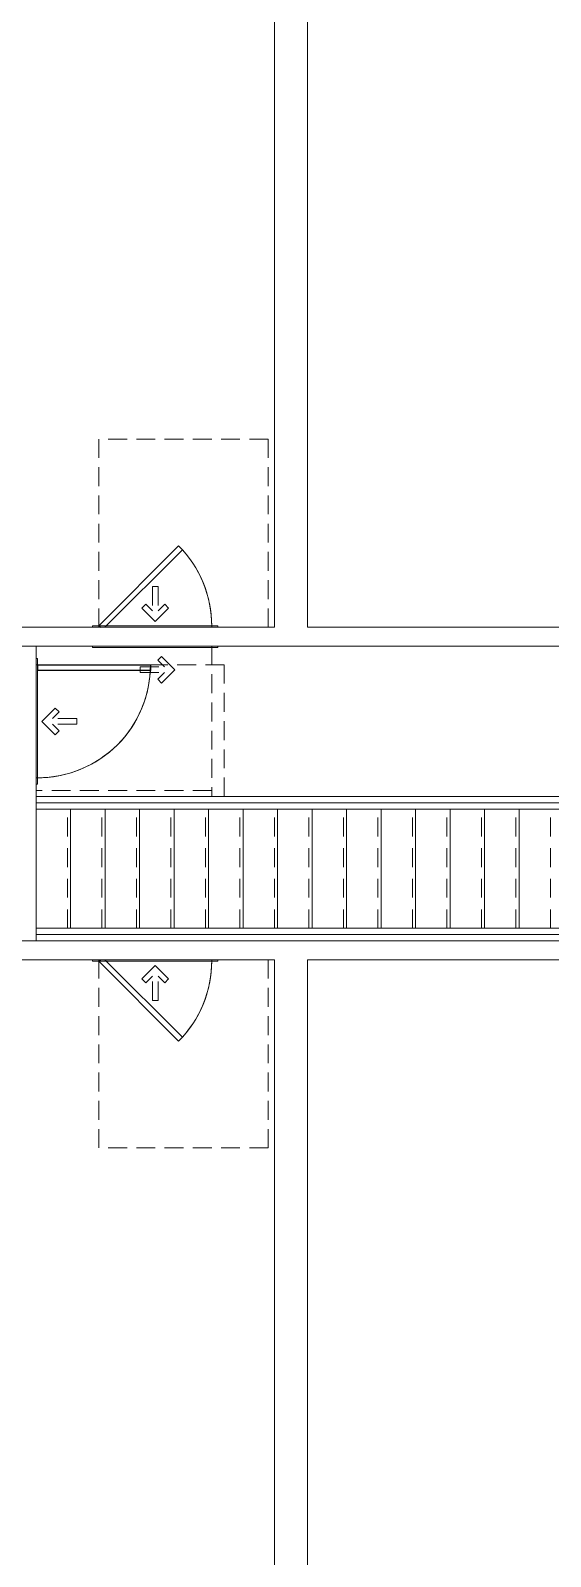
# Model space of a CAD drawing. Header units: inches. Extents: x -1352 to 84, y -1419 to 116.
# Drawn here: x -775.9 to -610.1, y -719.4 to -232.9 of the extents above; entities that cross this region are included whole.
import ezdxf

# ---------------------------------------------------------------- set-up
doc = ezdxf.new("R2010")
doc.units = ezdxf.units.IN
doc.header["$MEASUREMENT"] = 0
doc.linetypes.add('ADA Clearance', pattern=[9, 6, -3])
doc.linetypes.add('Overhead', pattern=[9.75, 6, -3.75])
for name, color, linetype, lineweight in [('A-DOOR', 31, 'Continuous', 15), ('A-DOOR-FRAM', 31, 'Continuous', 9), ('A-FLOR-HRAL', 11, 'Continuous', 9), ('A-WALL', 113, 'Continuous', 15), ('I-WALL', 2, 'Continuous', 15), ('S-STRS', 31, 'Continuous', 9)]:
    doc.layers.add(name, color=color, linetype=linetype, lineweight=lineweight)

# ---------------------------------------------------------------- blocks, each defined once
blk = doc.blocks.new('Door-Single_CE_ - HM Door-2_ HM Frame-V27-ROOF')
at = {"layer": 'A-DOOR', "linetype": 'ADA Clearance', "lineweight": 9}
for p, q in [((-18, 50.5), (24, 50.5)), ((-18, 2.5), (-18, 50.5)), ((30, 50.5), (40, 50.5)), ((40, 50.5), (40, 2.5)), ((-2.02, 14.28), (-6.26, 10.04)), ((-2.02, 5.79), (-6.26, 10.04)), ((-0.78, 13.04), (-2.91, 10.91)), ((4.84, 10.91), (-2.91, 10.91)), ((-0.78, 13.04), (-2.02, 14.28)), ((4.84, 10.91), (4.84, 9.16)), ((4.84, 9.16), (-2.91, 9.16)), ((-0.78, 7.03), (-2.91, 9.16)), ((-0.78, 7.03), (-2.02, 5.79)), ((40, 2.5), (30, 2.5)), ((-4.26, -8.62), (-0.02, -4.37)), ((4.22, -8.62), (-0.02, -4.37)), ((18, -62.5), (18, -2.5)), ((-3.02, -9.85), (-4.26, -8.62)), ((-3.02, -9.85), (-0.89, -7.72)), ((-0.89, -15.47), (-0.89, -7.72)), ((0.86, -15.47), (0.86, -7.72)), ((2.99, -9.85), (0.86, -7.72)), ((2.99, -9.85), (4.22, -8.62)), ((0.86, -15.47), (-0.89, -15.47)), ((-23.95, -62.5), (18, -62.5))]:
    blk.add_line(p, q, dxfattribs=at)
at = {"layer": 'A-DOOR'}
for p, q in [((16.25, -39), (16.25, -3)), ((16.25, -3), (18, -3)), ((18, -3), (18, -39)), ((18, -39), (16.25, -39))]:
    blk.add_line(p, q, dxfattribs=at)
at = {"layer": 'A-DOOR', "lineweight": 25}
for p, q in [((16.25, -39), (16.25, -3)), ((18, -3), (16.25, -3)), ((18, -3), (18, -39)), ((18, -39), (16.25, -39))]:
    blk.add_line(p, q, dxfattribs=at)
at = {"layer": 'A-DOOR', "lineweight": 9}
for start in [179.5, 179.5, 179.5, 180.0012]:
    blk.add_arc((18, -3), 36, start, 270, dxfattribs=at)
at = {"layer": 'A-DOOR-FRAM'}
for p, q in [((-20, 3), (20, 3)), ((-20, 2.5), (-20, 3)), ((20, 3), (20, 2.5)), ((-20, -3), (-20, -2.5)), ((20, -3), (-20, -3)), ((20, -2.5), (20, -3))]:
    blk.add_line(p, q, dxfattribs=at)
blk = doc.blocks.new('Railing - Railing-5154659-ROOF')
at = {"layer": 'A-FLOR-HRAL'}
for p, q in [((-774.11, -481.09), (-774.11, -479.09)), ((-598.11, -479.09), (-774.11, -479.09)), ((-598.11, -481.09), (-774.11, -481.09)), ((-598.11, -479.09), (-598.11, -481.09))]:
    blk.add_line(p, q, dxfattribs=at)
blk = doc.blocks.new('Railing - Railing-5154663-ROOF')
at = {"layer": 'A-FLOR-HRAL'}
for p, q in [((-774.11, -521.09), (-774.11, -519.09)), ((-598.11, -519.09), (-774.11, -519.09)), ((-598.11, -519.09), (-598.11, -521.09)), ((-598.11, -521.09), (-774.11, -521.09))]:
    blk.add_line(p, q, dxfattribs=at)
blk = doc.blocks.new('Door-Single_CE_ - HM Door-2_ HM Frame-5154990-ROOF')
at = {"layer": 'A-DOOR', "linetype": 'ADA Clearance', "lineweight": 9}
for p, q in [((-36, 63), (18, 63)), ((-36, 3), (-36, 63)), ((18, 63), (18, 3)), ((-0.89, 15.97), (-0.89, 8.22)), ((0.86, 15.97), (-0.89, 15.97)), ((0.86, 15.97), (0.86, 8.22)), ((-3.02, 10.35), (-4.26, 9.12)), ((-3.02, 10.35), (-0.89, 8.22)), ((2.99, 10.35), (0.86, 8.22)), ((2.99, 10.35), (4.22, 9.12)), ((-4.26, 9.12), (-0.02, 4.87)), ((4.22, 9.12), (-0.02, 4.87)), ((-18, -3), (-18, -3.05)), ((-18, -49.05), (-18, -51)), ((-18, -51), (38, -51))]:
    blk.add_line(p, q, dxfattribs=at)
at = {"layer": 'A-DOOR'}
for p, q in [((-7.46, 28.96), (-8.69, 27.72)), ((-8.69, 27.72), (16.03, 3)), ((18, 3.5), (-7.46, 28.96)), ((17.5, 3), (18, 3.5))]:
    blk.add_line(p, q, dxfattribs=at)
at = {"layer": 'A-DOOR', "lineweight": 25}
for p, q in [((-7.46, 28.96), (-8.69, 27.72)), ((-8.69, 27.72), (16.03, 3)), ((18, 3.5), (-7.46, 28.96)), ((18, 3.5), (17.5, 3))]:
    blk.add_line(p, q, dxfattribs=at)
at = {"layer": 'A-DOOR', "lineweight": 9}
for end in [179.9988, 180.5, 180.5, 180.5]:
    blk.add_arc((18, 3.5), 36, 135, end, dxfattribs=at)
at = {"layer": 'A-DOOR-FRAM'}
for p, q in [((-20, 3.5), (20, 3.5)), ((-20, 3), (-20, 3.5)), ((20, 3.5), (20, 3)), ((-20, -3.05), (-20, -3)), ((20, -3), (20, -3.05))]:
    blk.add_line(p, q, dxfattribs=at)
blk = doc.blocks.new('Door-Single_CE_ - HM Door-2_ HM Frame-5154988-ROOF')
at = {"layer": 'A-DOOR', "linetype": 'ADA Clearance', "lineweight": 9}
for p, q in [((-18, 3), (-18, 50.95)), ((-2.02, 14.78), (-6.26, 10.54)), ((-0.78, 13.54), (-2.02, 14.78)), ((-2.02, 6.29), (-6.26, 10.54)), ((-0.78, 13.54), (-2.91, 11.41)), ((4.84, 11.41), (-2.91, 11.41)), ((4.84, 11.41), (4.84, 9.66)), ((4.84, 9.66), (-2.91, 9.66)), ((-0.78, 7.53), (-2.91, 9.66)), ((-0.78, 7.53), (-2.02, 6.29)), ((-36, -3), (-36, -63)), ((18, -63), (18, -3)), ((-4.26, -9.12), (-0.02, -4.87)), ((-3.02, -10.35), (-4.26, -9.12)), ((-3.02, -10.35), (-0.89, -8.22)), ((-0.89, -15.97), (-0.89, -8.22)), ((4.22, -9.12), (-0.02, -4.87)), ((0.86, -15.97), (0.86, -8.22)), ((2.99, -10.35), (0.86, -8.22)), ((2.99, -10.35), (4.22, -9.12)), ((0.86, -15.97), (-0.89, -15.97)), ((-36, -63), (18, -63))]:
    blk.add_line(p, q, dxfattribs=at)
at = {"layer": 'A-DOOR'}
for p, q in [((-8.69, -27.72), (16.03, -3)), ((18, -3.5), (-7.46, -28.96)), ((17.5, -3), (18, -3.5)), ((-7.46, -28.96), (-8.69, -27.72))]:
    blk.add_line(p, q, dxfattribs=at)
at = {"layer": 'A-DOOR', "lineweight": 25}
for p, q in [((-8.69, -27.72), (16.03, -3)), ((18, -3.5), (-7.46, -28.96)), ((18, -3.5), (17.5, -3)), ((-7.46, -28.96), (-8.69, -27.72))]:
    blk.add_line(p, q, dxfattribs=at)
at = {"layer": 'A-DOOR', "lineweight": 9}
for start in [179.5, 179.5, 179.5, 180.0012]:
    blk.add_arc((18, -3.5), 36, start, 225, dxfattribs=at)
at = {"layer": 'A-DOOR-FRAM'}
for p, q in [((-20, 3.5), (20, 3.5)), ((-20, 3), (-20, 3.5)), ((20, 3.5), (20, 3)), ((-20, -3.5), (-20, -3)), ((20, -3.5), (-20, -3.5)), ((20, -3), (20, -3.5))]:
    blk.add_line(p, q, dxfattribs=at)

msp = doc.modelspace()

# ---------------------------------------------------------------- linework, layer by layer
at = {"layer": 'A-WALL'}
for p, q in [((-698.11, -423.14), (-698.11, -20.14)), ((-687.61, -20.14), (-687.61, -423.14)), ((-837.63, -423.14), (-698.11, -423.14)), ((-687.61, -423.14), (-548.09, -423.14)), ((-357.36, -429.14), (-861.86, -429.14)), ((-861.86, -523.14), (-357.36, -523.14)), ((-698.11, -529.14), (-837.63, -529.14)), ((-698.11, -932.14), (-698.11, -529.14)), ((-687.61, -529.14), (-687.61, -932.14)), ((-548.09, -529.14), (-687.61, -529.14))]:
    msp.add_line(p, q, dxfattribs=at)
at = {"layer": 'I-WALL'}
for p, q in [((-774.11, -429.14), (-774.11, -477.09)), ((-774.11, -523.09), (-774.11, -523.14))]:
    msp.add_line(p, q, dxfattribs=at)
at = {"layer": 'S-STRS'}
for p, q in [((-774.11, -477.09), (-774.11, -479.09)), ((-598.11, -477.09), (-774.11, -477.09)), ((-774.11, -519.09), (-774.11, -481.09)), ((-763.11, -519.09), (-763.11, -481.09)), ((-752.11, -519.09), (-752.11, -481.09)), ((-741.11, -519.09), (-741.11, -481.09)), ((-730.11, -519.09), (-730.11, -481.09)), ((-719.11, -519.09), (-719.11, -481.09)), ((-708.11, -519.09), (-708.11, -481.09)), ((-697.11, -519.09), (-697.11, -481.09)), ((-686.11, -519.09), (-686.11, -481.09)), ((-675.11, -519.09), (-675.11, -481.09)), ((-664.11, -519.09), (-664.11, -481.09)), ((-653.11, -519.09), (-653.11, -481.09)), ((-642.11, -519.09), (-642.11, -481.09)), ((-631.11, -519.09), (-631.11, -481.09)), ((-620.11, -519.09), (-620.11, -481.09)), ((-774.11, -521.09), (-774.11, -523.09)), ((-598.11, -523.09), (-774.11, -523.09))]:
    msp.add_line(p, q, dxfattribs=at)
at = {"layer": 'S-STRS', "linetype": 'Overhead'}
for p, q in [((-764.11, -519.09), (-764.11, -481.09)), ((-753.11, -519.09), (-753.11, -481.09)), ((-742.11, -519.09), (-742.11, -481.09)), ((-731.11, -519.09), (-731.11, -481.09)), ((-720.11, -519.09), (-720.11, -481.09)), ((-709.11, -519.09), (-709.11, -481.09)), ((-698.11, -519.09), (-698.11, -481.09)), ((-687.11, -519.09), (-687.11, -481.09)), ((-676.11, -519.09), (-676.11, -481.09)), ((-665.11, -519.09), (-665.11, -481.09)), ((-654.11, -519.09), (-654.11, -481.09)), ((-643.11, -519.09), (-643.11, -481.09)), ((-632.11, -519.09), (-632.11, -481.09)), ((-621.11, -519.09), (-621.11, -481.09)), ((-610.11, -519.09), (-610.11, -481.09))]:
    msp.add_line(p, q, dxfattribs=at)

# ---------------------------------------------------------------- block references
at = {"layer": 'A-DOOR', "lineweight": 9}
for name, p, rotation in [('Door-Single_CE_ - HM Door-2_ HM Frame-5154988-ROOF', (-736.11, -426.14), 180), ('Door-Single_CE_ - HM Door-2_ HM Frame-V27-ROOF', (-776.61, -453.14), 89.99999999999969), ('Door-Single_CE_ - HM Door-2_ HM Frame-5154990-ROOF', (-736.11, -526.14), 180)]:
    msp.add_blockref(name, p, dxfattribs=dict(at, rotation=rotation))
at = {"layer": 'A-FLOR-HRAL'}
for name in ['Railing - Railing-5154659-ROOF', 'Railing - Railing-5154663-ROOF']:
    msp.add_blockref(name, (0, 0), dxfattribs=at)

doc.saveas('drawing.dxf')
